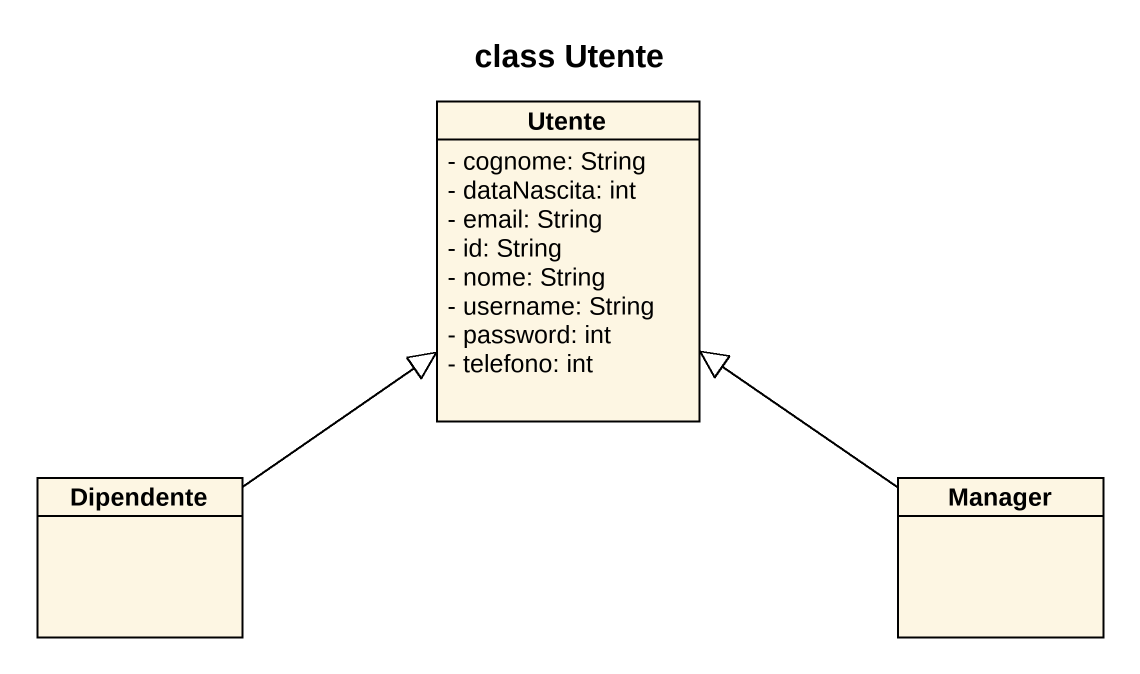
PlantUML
@startuml
title class Utente
hide circle
hide empty members
skinparam classAttributeIconSize 0
class Utente {
  - cognome: String
  - dataNascita: int
  - email: String
  - id: String
  - nome: String
  - username: String
  - password: int
  - telefono: int
}
class Dipendente
class Manager
Dipendente -up-|> Utente
Manager -up-|> Utente
@enduml
